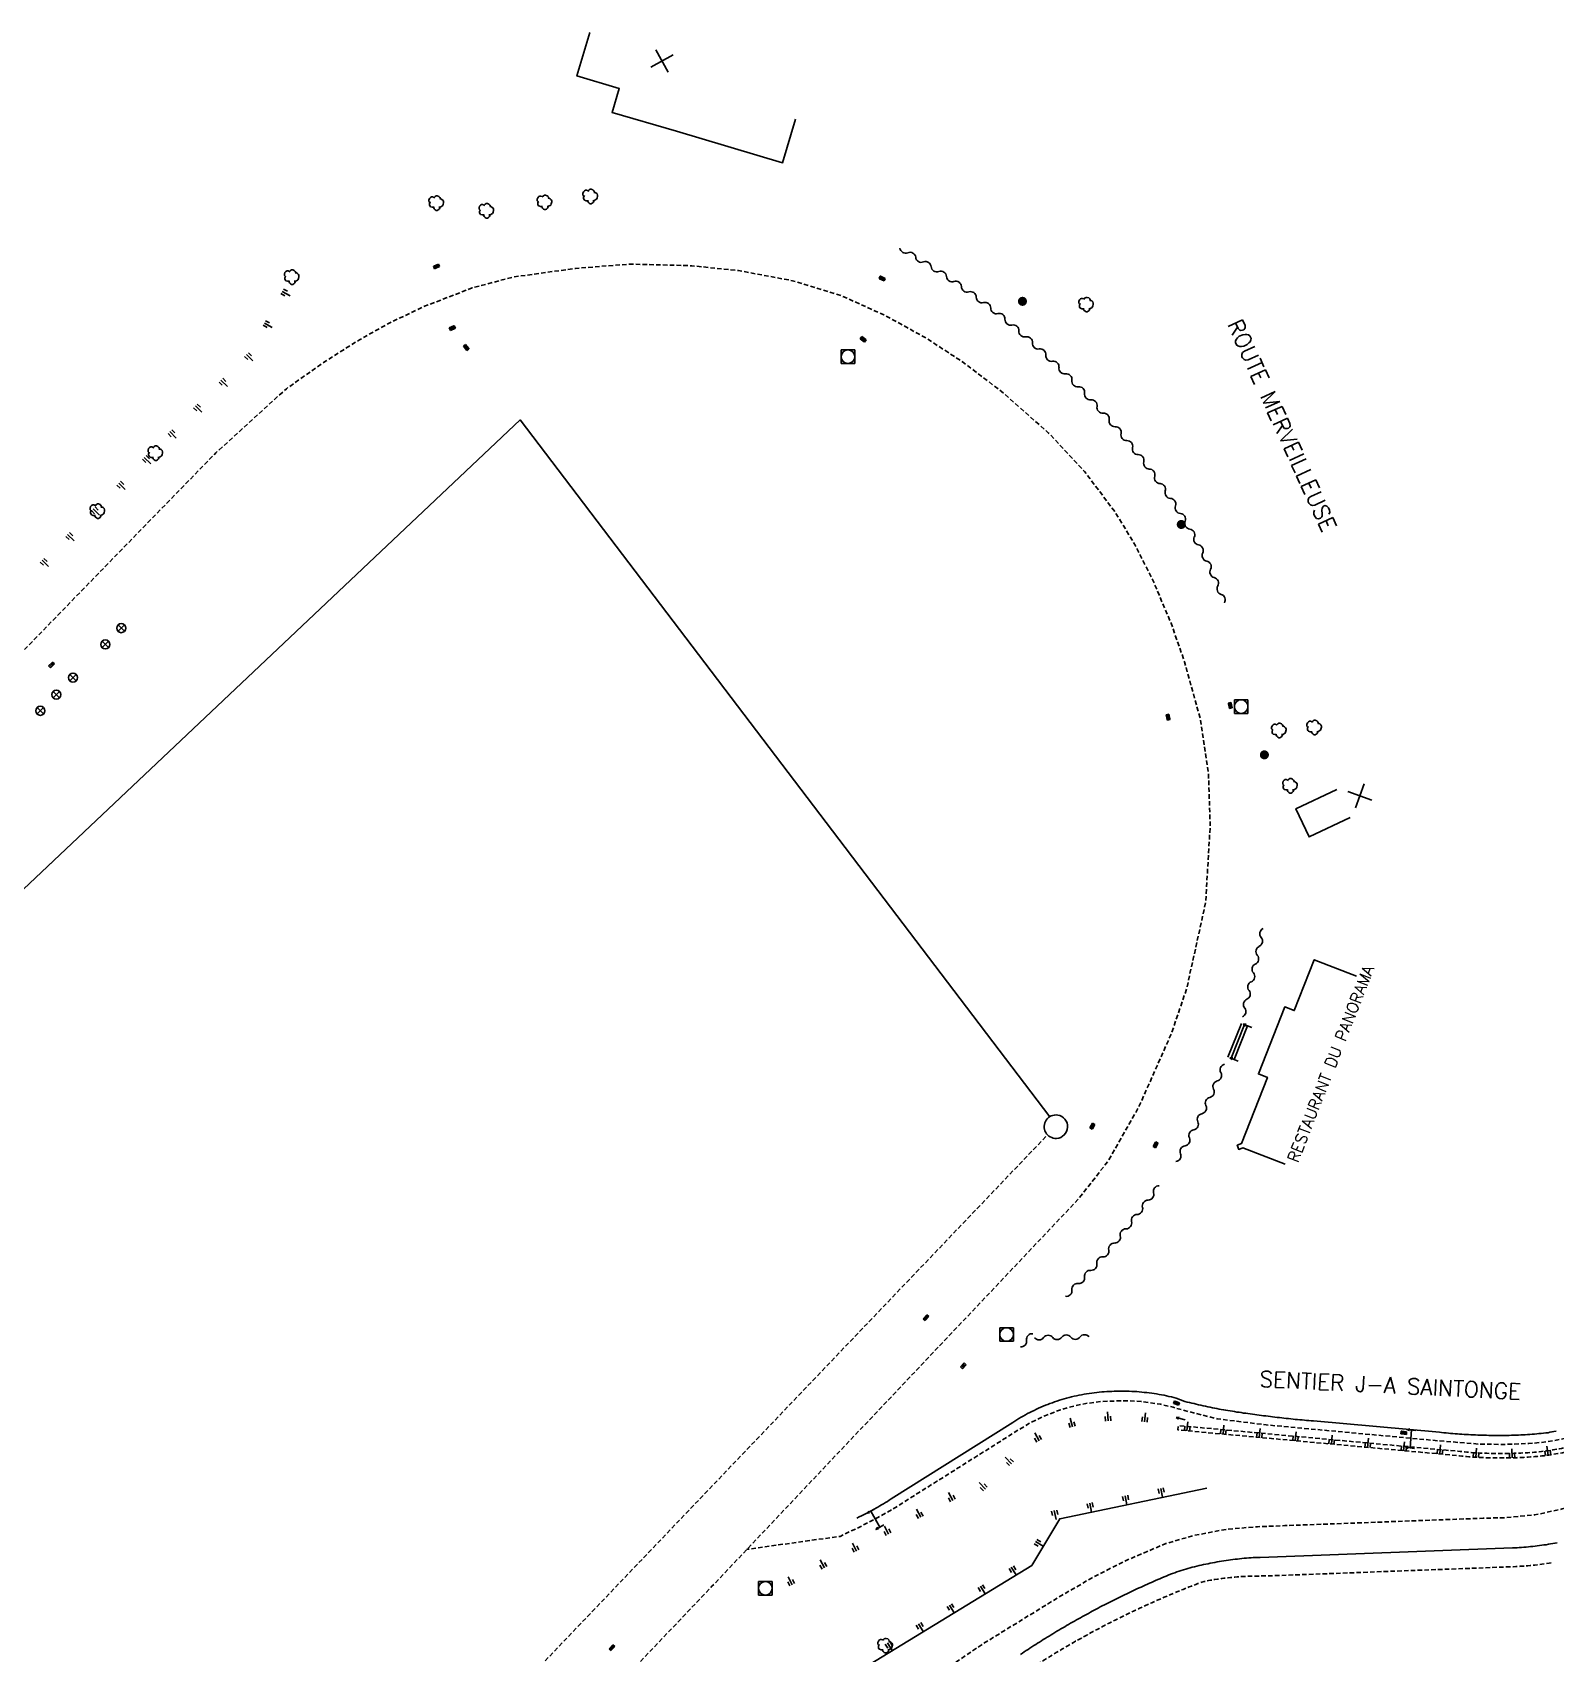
# Model space of a CAD drawing. Header units: millimetres. Extents: x 184000 to 185001, y 127000 to 128000.
# Drawn here: x 184705.5 to 184873.5, y 127419.3 to 127598.2 of the extents above; entities that cross this region are included whole.
import ezdxf
from ezdxf.enums import TextEntityAlignment as Align

# ---------------------------------------------------------------- set-up
doc = ezdxf.new("R2010")
doc.units = ezdxf.units.MM
doc.linetypes.add('DASHED', pattern=[0.75, 0.5, -0.25])
doc.layers.get('0').update_dxf_attribs({"linetype": 'CONTINUOUS'})
for name, color, linetype in [('W0001', 6, 'DASHED'), ('W0008', 7, 'CONTINUOUS'), ('W0017', 7, 'CONTINUOUS'), ('W0100', 7, 'CONTINUOUS'), ('W0105', 7, 'CONTINUOUS'), ('W0112', 1, 'DASHED'), ('W0211', 2, 'CONTINUOUS'), ('W0300', 7, 'CONTINUOUS'), ('W0310', 3, 'CONTINUOUS'), ('W0400', 7, 'CONTINUOUS'), ('W0420', 7, 'CONTINUOUS'), ('W0469', 7, 'CONTINUOUS'), ('W0984', 7, 'CONTINUOUS'), ('W0989', 7, 'CONTINUOUS'), ('W0991', 7, 'CONTINUOUS'), ('W1473', 7, 'CONTINUOUS')]:
    doc.layers.add(name, color=color, linetype=linetype)
doc.styles.get("Standard").update_dxf_attribs({"font": 'romans.shx', "width": 0.85})

# ---------------------------------------------------------------- blocks, each defined once
blk = doc.blocks.new('t991o')
at = {"color": 0, "linetype": 'Continuous'}
for p, q in [((-1, 1), (1, -1)), ((-1, -1), (1, 1))]:
    blk.add_line(p, q, dxfattribs=at)
blk = doc.blocks.new('t211o')
at = {"color": 0, "linetype": 'Continuous'}
for p, q in [((-0.29, 0.5), (-0.29, 0)), ((0, 1), (0, 0)), ((0.29, 0.5), (0.29, 0))]:
    blk.add_line(p, q, dxfattribs=at)
blk = doc.blocks.new('t105o')
for p, q in [((-0.5, 0), (0.5, 0)), ((0.5, 0), (0.2, 0.1)), ((0.5, 0), (0.2, -0.1))]:
    blk.add_line(p, q)
blk = doc.blocks.new('T400')
for p, q in [((-0.15, 0.3), (0.15, 0.3)), ((-0.15, -0.25), (-0.15, 0.3)), ((-0.15, 0.15), (0.15, 0.15)), ((-0.15, 0), (0.15, 0)), ((0.15, 0.3), (0.15, -0.25)), ((-0.15, -0.15), (0.15, -0.15)), ((-0.15, -0.25), (-0.15, -0.3)), ((-0.15, -0.3), (0.15, -0.3)), ((0.15, -0.3), (0.15, -0.25))]:
    blk.add_line(p, q)
blk = doc.blocks.new('T300')
for p, q in [((-0.8, 0.51), (-0.86, 0.34)), ((-0.86, 0.34), (-0.86, 0.17)), ((-0.86, 0.17), (-0.74, 0.06)), ((-0.69, 0.63), (-0.8, 0.51)), ((-0.8, -0.06), (-0.74, 0.06)), ((-0.74, 0.06), (-0.69, 0.11)), ((-0.57, 0.69), (-0.69, 0.63)), ((-0.46, 0.69), (-0.57, 0.69)), ((-0.29, 0.63), (-0.46, 0.69)), ((-0.29, 0.63), (-0.17, 0.74)), ((-0.23, 0.57), (-0.29, 0.63)), ((-0.17, 0.74), (-0.06, 0.8)), ((-0.06, 0.8), (0.06, 0.8)), ((0.06, 0.8), (0.23, 0.74)), ((0.23, 0.74), (0.34, 0.63)), ((0.34, 0.63), (0.4, 0.51)), ((0.46, 0.46), (0.34, 0.46)), ((0.4, 0.51), (0.4, 0.46)), ((0.57, 0.4), (0.46, 0.46)), ((0.57, 0.4), (0.69, 0.29)), ((0.69, 0.29), (0.74, 0.17)), ((0.74, 0.06), (0.69, -0.17)), ((0.74, 0.17), (0.74, 0.06)), ((-0.8, -0.17), (-0.8, -0.06)), ((-0.8, -0.23), (-0.8, -0.17)), ((-0.74, -0.34), (-0.8, -0.23)), ((-0.69, -0.4), (-0.74, -0.34)), ((-0.51, -0.46), (-0.69, -0.4)), ((-0.4, -0.46), (-0.51, -0.46)), ((-0.4, -0.46), (-0.34, -0.46)), ((-0.34, -0.46), (-0.34, -0.4)), ((-0.34, -0.51), (-0.34, -0.46)), ((-0.29, -0.63), (-0.34, -0.51)), ((-0.17, -0.74), (-0.29, -0.63)), ((-0.06, -0.8), (-0.17, -0.74)), ((0.06, -0.8), (-0.06, -0.8)), ((0.17, -0.74), (0.06, -0.8)), ((0.23, -0.69), (0.17, -0.74)), ((0.29, -0.46), (0.23, -0.46)), ((0.29, -0.63), (0.23, -0.69)), ((0.46, -0.4), (0.29, -0.46)), ((0.34, -0.51), (0.29, -0.63)), ((0.34, -0.51), (0.34, -0.46)), ((0.57, -0.34), (0.46, -0.4)), ((0.63, -0.29), (0.57, -0.34)), ((0.69, -0.17), (0.63, -0.29))]:
    blk.add_line(p, q)
blk = doc.blocks.new('T420')
for p, q in [((0.75, 0.75), (-0.75, 0.75)), ((-0.75, 0.75), (-0.75, -0.75)), ((0.75, 0.75), (0.75, -0.75)), ((0.75, -0.75), (-0.75, -0.75))]:
    blk.add_line(p, q)
blk.add_ellipse((0, 0), major_axis=(-0.53, 0.53), ratio=1, start_param=3.926991, end_param=10.210176)
blk = doc.blocks.new('T469')
at = {"color": 0, "linetype": 'Continuous', "flags": 128}
for points in [[(-0.35, 0.35), (0.35, -0.35)], [(-0.35, -0.35), (0.35, 0.35)]]:
    blk.add_lwpolyline(points, dxfattribs=at)
at = {"color": 0, "linetype": 'Continuous'}
blk.add_circle((0, 0), 0.5, dxfattribs=at)
blk = doc.blocks.new('t310o')
at = {"color": 0, "linetype": 'Continuous'}
for centre, start, end in [((-0.5, 0.38), 216.8699, 323.1304), ((0.5, -0.37), 36.8699, 143.1303)]:
    blk.add_arc(centre, 0.625, start, end, dxfattribs=at)
blk = doc.blocks.new('T1473')
at = {"color": 0, "linetype": 'Continuous', "const_width": 0.5, "flags": 128}
blk.add_lwpolyline([(-0.25, 0, 1), (0.25, 0, 1)], format="xyb", close=True, dxfattribs=at)

msp = doc.modelspace()

# ---------------------------------------------------------------- linework, layer by layer
at = {"layer": 'W0001', "flags": 128}
for points in [[(184891.47, 127446.89), (184890.51, 127445.46), (184889.1, 127443.81), (184887.94, 127442.6), (184884.93, 127440.05), (184882.23, 127438.39), (184879.83, 127437.23), (184877.07, 127436.12), (184874.21, 127435.26), (184871.18, 127434.6), (184867.88, 127434.3), (184865.5, 127434.24), (184862.56, 127434.13), (184843.61, 127433.42), (184840.6, 127433.3), (184837.18, 127433.02), (184833.53, 127432.32), (184830.49, 127431.44), (184825.93, 127429.5), (184822.28, 127427.62), (184818.64, 127425.5), (184810.33, 127420.38), (184806.9, 127418.06), (184804.17, 127416.02), (184801.89, 127413.96), (184798.9, 127410.8), (184796.37, 127407.87), (184772.54, 127378.86), (184769.59, 127375.29), (184766.91, 127372.06), (184764.35, 127368.98), (184762.15, 127366.44), (184758.3, 127362.02), (184752.39, 127356.44), (184712.57, 127320.61), (184710.5, 127318.8), (184708.16, 127317.44), (184705.85, 127316.61), (184702.94, 127316.23), (184699.54, 127316.73), (184696.77, 127317.83), (184694.38, 127319.8), (184692.66, 127322.14), (184691.68, 127324.48), (184691.19, 127327.52), (184691.36, 127329.79), (184692.27, 127332.86), (184693.96, 127335.52), (184695.78, 127337.66), (184702.1, 127344.36), (184780.43, 127426.73), (184820.8, 127469.4), (184824.12, 127473.63), (184827.51, 127479.6), (184831.13, 127487.76), (184832.8, 127492.69), (184834.89, 127502.18), (184835.39, 127510.6), (184835.2, 127516.51), (184834.3, 127522.44), (184832.56, 127528.73), (184831.08, 127532.99), (184829.07, 127537.74), (184827.1, 127541.62), (184824.95, 127545.19), (184821.54, 127549.73), (184817.56, 127553.98), (184812.38, 127558.56), (184808.05, 127561.85), (184803.96, 127564.52), (184799.4, 127567.01), (184794.88, 127569.06), (184789.32, 127570.79), (184783.36, 127571.9), (184778.2, 127572.44), (184771.36, 127572.62), (184765.39, 127572.15), (184758.5, 127571.19), (184753.97, 127569.99), (184748.72, 127567.96), (184744.81, 127566.1), (184741.53, 127564.26), (184737.78, 127561.9), (184733.48, 127558.87), (184725.7, 127551.79), (184717.28, 127543.15), (184660.3, 127484.49), (184652.75, 127476.71), (184639.48, 127462.74), (184627.77, 127450.69), (184622.35, 127445.07), (184615.48, 127439.4), (184599.98, 127429.25), (184592, 127426.18), (184582.46, 127423.46), (184570.9, 127422.81), (184561.12, 127423.12), (184552.09, 127424.26), (184539.79, 127427.89), (184529.96, 127431.95), (184520.69, 127435.79), (184509.85, 127440.28), (184430.43, 127473.24)], [(184888.67, 127453.71), (184887.01, 127451.51), (184885.59, 127449.91), (184884.19, 127448.53), (184882.76, 127447.3), (184881.32, 127446.2), (184879.39, 127444.92), (184878.23, 127444.25), (184876.17, 127443.45), (184874.31, 127442.99), (184872.56, 127442.67), (184870.56, 127442.48), (184867.71, 127442.38), (184865.05, 127442.42), (184860.49, 127442.79), (184841.55, 127444.54), (184836.16, 127445.21), (184832.44, 127446.15), (184831.31, 127446.49), (184829.9, 127446.81), (184827.78, 127447.12), (184825.9, 127447.21), (184823.39, 127447.12), (184821.68, 127446.9), (184820.39, 127446.63), (184818.76, 127446.16), (184817.14, 127445.53), (184815.48, 127444.72), (184813.64, 127443.61), (184811.52, 127442.27), (184800.43, 127435.28), (184798.34, 127434.1), (184796.54, 127433.19), (184794.57, 127432.24), (184784.29, 127430.81)]]:
    msp.add_lwpolyline(points, dxfattribs=at)
at = {"layer": 'W0008', "flags": 128}
for points in [[(184796.42, 127434.26), (184796.67, 127434.38), (184796.91, 127434.49), (184797.14, 127434.61), (184797.38, 127434.73), (184797.62, 127434.85), (184797.85, 127434.98), (184798.07, 127435.1), (184798.29, 127435.22), (184798.5, 127435.34), (184798.72, 127435.47), (184798.93, 127435.59), (184799.14, 127435.72), (184799.36, 127435.84), (184799.57, 127435.97), (184799.78, 127436.1), (184799.99, 127436.23), (184800.2, 127436.37), (184813.61, 127444.82), (184813.83, 127444.95), (184814.06, 127445.1), (184814.29, 127445.24), (184814.53, 127445.38), (184814.76, 127445.51), (184815, 127445.65), (184815.24, 127445.78), (184815.48, 127445.9), (184815.73, 127446.02), (184815.97, 127446.14), (184816.22, 127446.26), (184816.46, 127446.37), (184816.71, 127446.48), (184816.96, 127446.59), (184817.21, 127446.7), (184817.47, 127446.8), (184817.72, 127446.89), (184817.98, 127446.99), (184818.23, 127447.08), (184818.49, 127447.17), (184818.75, 127447.25), (184819.01, 127447.33), (184819.28, 127447.41), (184819.54, 127447.49), (184819.82, 127447.56), (184820.09, 127447.63), (184820.37, 127447.7), (184820.65, 127447.76), (184820.93, 127447.82), (184821.21, 127447.87), (184821.48, 127447.92), (184821.76, 127447.97), (184822.04, 127448.01), (184822.32, 127448.05), (184822.59, 127448.08), (184822.87, 127448.12), (184823.15, 127448.14), (184823.43, 127448.17), (184823.7, 127448.19), (184823.98, 127448.21), (184824.25, 127448.22), (184824.53, 127448.24), (184824.81, 127448.25), (184825.08, 127448.25), (184825.36, 127448.26), (184825.63, 127448.26), (184825.91, 127448.26), (184826.18, 127448.25), (184826.46, 127448.25), (184826.74, 127448.24), (184827.01, 127448.22), (184827.29, 127448.21), (184827.56, 127448.19), (184827.84, 127448.16), (184828.12, 127448.13), (184828.39, 127448.1), (184828.66, 127448.07), (184828.94, 127448.03), (184829.21, 127447.99), (184829.48, 127447.95), (184829.76, 127447.9), (184830.03, 127447.85), (184830.3, 127447.8), (184830.57, 127447.74), (184830.84, 127447.68), (184831.11, 127447.62), (184831.38, 127447.55), (184831.62, 127447.48), (184832.6, 127447.13), (184832.85, 127447.06), (184833.1, 127447), (184833.36, 127446.94), (184833.61, 127446.88), (184833.86, 127446.82), (184834.11, 127446.76), (184834.37, 127446.7), (184834.62, 127446.64), (184834.87, 127446.59), (184835.13, 127446.54), (184835.38, 127446.48), (184835.63, 127446.43), (184835.89, 127446.38), (184836.13, 127446.34), (184836.38, 127446.29), (184836.62, 127446.25), (184836.87, 127446.21), (184837.11, 127446.16), (184837.35, 127446.12), (184837.6, 127446.08), (184837.84, 127446.04), (184838.09, 127446), (184838.33, 127445.96), (184838.58, 127445.93), (184838.82, 127445.89), (184839.07, 127445.85), (184839.32, 127445.82), (184839.56, 127445.78), (184839.81, 127445.75), (184840.05, 127445.71), (184840.3, 127445.68), (184840.54, 127445.65), (184840.79, 127445.61), (184841.04, 127445.58), (184841.28, 127445.55), (184841.53, 127445.52), (184841.78, 127445.49), (184842.03, 127445.45), (184842.28, 127445.42), (184842.53, 127445.39), (184842.78, 127445.37), (184843.03, 127445.34), (184843.28, 127445.31), (184843.53, 127445.28), (184843.77, 127445.25), (184844.02, 127445.23), (184844.27, 127445.2), (184844.53, 127445.18), (184844.78, 127445.15), (184845.03, 127445.13), (184845.28, 127445.11), (184845.53, 127445.08), (184845.78, 127445.06), (184846.03, 127445.04), (184846.28, 127445.02), (184846.53, 127445), (184846.78, 127444.98), (184860.67, 127443.72), (184860.92, 127443.7), (184861.17, 127443.67), (184861.42, 127443.65), (184861.67, 127443.62), (184861.91, 127443.6), (184862.16, 127443.58), (184862.41, 127443.56), (184862.66, 127443.54), (184862.91, 127443.52), (184863.16, 127443.51), (184863.4, 127443.49), (184863.65, 127443.48), (184863.9, 127443.46), (184864.15, 127443.45), (184864.4, 127443.44), (184864.65, 127443.43), (184864.9, 127443.42), (184865.14, 127443.41), (184865.39, 127443.4), (184865.64, 127443.39), (184865.89, 127443.39), (184866.14, 127443.38), (184866.39, 127443.38), (184866.64, 127443.37), (184866.89, 127443.37), (184867.14, 127443.37), (184867.39, 127443.37), (184867.63, 127443.37), (184867.89, 127443.37), (184868.14, 127443.38), (184868.39, 127443.38), (184868.64, 127443.39), (184868.89, 127443.4), (184869.15, 127443.4), (184869.4, 127443.41), (184869.65, 127443.43), (184869.9, 127443.44), (184870.15, 127443.45), (184870.4, 127443.47), (184870.65, 127443.49), (184870.9, 127443.51), (184871.16, 127443.53), (184871.41, 127443.55), (184871.66, 127443.57), (184871.91, 127443.6), (184872.16, 127443.62), (184872.41, 127443.65), (184872.66, 127443.68), (184872.86, 127443.72), (184873.09, 127443.76), (184873.31, 127443.8), (184873.54, 127443.84)], [(184814.46, 127419.21), (184814.67, 127419.35), (184814.88, 127419.49), (184815.09, 127419.63), (184815.3, 127419.77), (184815.51, 127419.91), (184815.72, 127420.04), (184815.93, 127420.18), (184816.14, 127420.31), (184816.35, 127420.45), (184816.56, 127420.58), (184816.77, 127420.71), (184816.98, 127420.85), (184817.2, 127420.98), (184817.41, 127421.11), (184817.62, 127421.24), (184817.84, 127421.37), (184818.05, 127421.5), (184818.26, 127421.63), (184818.48, 127421.76), (184818.69, 127421.89), (184818.91, 127422.02), (184819.12, 127422.14), (184819.34, 127422.27), (184819.55, 127422.4), (184819.77, 127422.52), (184819.98, 127422.65), (184820.2, 127422.77), (184820.42, 127422.89), (184820.64, 127423.02), (184820.85, 127423.14), (184821.07, 127423.26), (184821.29, 127423.38), (184821.51, 127423.5), (184821.73, 127423.62), (184821.95, 127423.74), (184822.17, 127423.86), (184822.39, 127423.98), (184822.61, 127424.1), (184822.83, 127424.22), (184823.05, 127424.33), (184823.27, 127424.45), (184823.49, 127424.56), (184823.72, 127424.68), (184823.94, 127424.79), (184824.16, 127424.91), (184824.38, 127425.02), (184824.61, 127425.13), (184824.83, 127425.25), (184825.05, 127425.36), (184825.28, 127425.47), (184825.5, 127425.58), (184825.73, 127425.69), (184825.95, 127425.8), (184826.18, 127425.91), (184826.41, 127426.01), (184826.63, 127426.12), (184826.86, 127426.23), (184827.09, 127426.33), (184827.31, 127426.44), (184827.54, 127426.55), (184827.77, 127426.65), (184828, 127426.75), (184828.23, 127426.86), (184828.46, 127426.96), (184828.68, 127427.06), (184828.91, 127427.16), (184829.14, 127427.26), (184829.37, 127427.37), (184829.61, 127427.47), (184829.84, 127427.56), (184830.07, 127427.66), (184830.3, 127427.76), (184830.53, 127427.86), (184830.76, 127427.96), (184831, 127428.05), (184831.24, 127428.15), (184831.48, 127428.23), (184831.72, 127428.32), (184831.96, 127428.4), (184832.2, 127428.48), (184832.44, 127428.56), (184832.69, 127428.63), (184832.93, 127428.7), (184833.18, 127428.76), (184833.42, 127428.83), (184833.67, 127428.89), (184833.91, 127428.95), (184834.16, 127429.01), (184834.41, 127429.07), (184834.66, 127429.12), (184834.91, 127429.17), (184835.16, 127429.22), (184835.4, 127429.27), (184835.65, 127429.32), (184835.9, 127429.37), (184836.15, 127429.42), (184836.4, 127429.46), (184836.65, 127429.51), (184836.9, 127429.55), (184837.15, 127429.58), (184837.4, 127429.62), (184837.64, 127429.65), (184837.89, 127429.69), (184838.14, 127429.72), (184838.39, 127429.74), (184838.64, 127429.77), (184838.89, 127429.8), (184839.14, 127429.82), (184839.39, 127429.84), (184839.65, 127429.86), (184839.9, 127429.87), (184840.15, 127429.89), (184840.4, 127429.9), (184840.65, 127429.91), (184840.9, 127429.92), (184868.74, 127430.96), (184868.99, 127430.98), (184869.24, 127430.99), (184869.49, 127431), (184869.74, 127431.02), (184869.99, 127431.04), (184870.24, 127431.06), (184870.49, 127431.08), (184870.73, 127431.11), (184870.98, 127431.13), (184871.23, 127431.16), (184871.47, 127431.19), (184871.72, 127431.22), (184871.97, 127431.25), (184872.21, 127431.29), (184872.46, 127431.32), (184872.7, 127431.36), (184872.95, 127431.4), (184873.19, 127431.44), (184873.44, 127431.49), (184873.68, 127431.53)]]:
    msp.add_lwpolyline(points, dxfattribs=at)
at = {"layer": 'W0017', "flags": 128}
msp.add_lwpolyline([(184817.69, 127478.54), (184759.27, 127555.42), (184655.64, 127457.51)], dxfattribs=at)
at = {"layer": 'W0100', "flags": 128}
for points in [[(184789.64, 127588.6), (184788.22, 127583.81), (184776.5, 127587.28), (184769.41, 127589.35), (184770.2, 127592.01), (184765.54, 127593.39), (184766.95, 127598.18)], [(184849.36, 127514.65), (184844.84, 127512.52), (184846.3, 127509.42), (184850.82, 127511.55)], [(184843.66, 127473.29), (184839.01, 127475.11), (184838.55, 127474.94), (184838.37, 127475.39), (184838.83, 127475.57), (184841.7, 127482.88), (184840.72, 127483.26), (184843.62, 127490.66), (184844.66, 127490.25), (184846.87, 127495.87), (184851.53, 127494.05)], [(184837.35, 127485.13), (184838.83, 127488.84)], [(184837.69, 127484.99), (184839.17, 127488.7)], [(184838.03, 127484.86), (184839.51, 127488.57)], [(184857.59, 127443.99), (184857.45, 127442.01)], [(184798.94, 127433.26), (184797.94, 127435.03)]]:
    msp.add_lwpolyline(points, dxfattribs=at)
msp.add_lwpolyline([(184818.45, 127476.15, 0.898532), (184818.57, 127478.72, 1.112927)], format="xyb", close=True, dxfattribs=at)
at = {"layer": 'W0112', "flags": 128}
for points in [[(184727.31, 127382.15), (184817.49, 127476.59)], [(184872.99, 127429.31), (184872.77, 127429.27), (184872.51, 127429.24), (184872.25, 127429.2), (184871.99, 127429.16), (184871.73, 127429.13), (184871.46, 127429.1), (184871.2, 127429.07), (184870.94, 127429.04), (184870.68, 127429.02), (184870.42, 127429), (184870.15, 127428.97), (184869.89, 127428.95), (184869.63, 127428.94), (184869.36, 127428.92), (184869.1, 127428.9), (184868.83, 127428.89), (184841.9, 127427.88), (184840.52, 127427.86), (184840.28, 127427.86), (184840.03, 127427.85), (184839.79, 127427.85), (184839.55, 127427.84), (184839.31, 127427.83), (184839.07, 127427.81), (184838.83, 127427.8), (184838.59, 127427.78), (184838.35, 127427.76), (184838.11, 127427.74), (184837.87, 127427.72), (184837.63, 127427.7), (184837.39, 127427.67), (184837.15, 127427.64), (184836.91, 127427.61), (184836.67, 127427.58), (184836.43, 127427.55), (184836.18, 127427.51), (184835.92, 127427.48), (184835.68, 127427.44), (184835.43, 127427.4), (184835.19, 127427.35), (184834.95, 127427.3), (184834.71, 127427.24), (184834.48, 127427.18), (184834.25, 127427.1), (184834.02, 127427.02), (184833.79, 127426.93), (184833.56, 127426.84), (184833.33, 127426.75), (184833.09, 127426.66), (184832.86, 127426.57), (184832.63, 127426.48), (184832.4, 127426.38), (184832.16, 127426.29), (184831.93, 127426.19), (184831.7, 127426.1), (184831.47, 127426), (184831.24, 127425.91), (184831.01, 127425.81), (184830.78, 127425.71), (184830.55, 127425.62), (184830.32, 127425.52), (184830.09, 127425.42), (184829.86, 127425.32), (184829.64, 127425.22), (184829.41, 127425.12), (184829.18, 127425.02), (184828.95, 127424.92), (184828.72, 127424.82), (184828.5, 127424.71), (184828.27, 127424.61), (184828.05, 127424.51), (184827.82, 127424.4), (184827.59, 127424.3), (184827.37, 127424.19), (184827.14, 127424.09), (184826.92, 127423.98), (184826.69, 127423.87), (184826.47, 127423.77), (184826.25, 127423.66), (184826.02, 127423.55), (184825.8, 127423.44), (184825.58, 127423.33), (184825.36, 127423.22), (184825.13, 127423.11), (184824.91, 127423), (184824.69, 127422.89), (184824.47, 127422.77), (184824.25, 127422.66), (184824.03, 127422.55), (184823.81, 127422.43), (184823.59, 127422.32), (184823.37, 127422.2), (184823.15, 127422.09), (184822.93, 127421.97), (184822.71, 127421.86), (184822.49, 127421.74), (184822.27, 127421.62), (184822.06, 127421.5), (184821.84, 127421.38), (184821.62, 127421.26), (184821.4, 127421.14), (184821.19, 127421.02), (184820.97, 127420.9), (184820.76, 127420.78), (184820.54, 127420.66), (184820.32, 127420.54), (184820.11, 127420.41), (184819.89, 127420.29), (184819.68, 127420.16), (184819.47, 127420.04), (184819.25, 127419.91), (184819.04, 127419.79), (184818.83, 127419.66), (184818.61, 127419.53), (184818.4, 127419.41), (184818.19, 127419.28), (184817.98, 127419.15), (184817.76, 127419.02), (184817.55, 127418.89), (184817.34, 127418.76), (184817.13, 127418.63), (184816.92, 127418.5), (184816.71, 127418.36), (184816.5, 127418.23), (184816.29, 127418.1), (184816.08, 127417.97), (184815.87, 127417.83), (184815.67, 127417.7), (184815.46, 127417.56), (184815.25, 127417.42), (184815.04, 127417.29), (184814.83, 127417.15), (184814.63, 127417.01), (184814.42, 127416.88), (184814.21, 127416.74), (184814.01, 127416.6), (184813.8, 127416.46), (184813.6, 127416.32), (184813.39, 127416.18), (184813.19, 127416.04), (184812.98, 127415.89), (184812.78, 127415.75), (184812.57, 127415.61), (184812.37, 127415.46), (184812.17, 127415.32), (184811.96, 127415.18), (184811.76, 127415.03), (184811.56, 127414.88), (184811.36, 127414.74), (184811.16, 127414.59), (184810.95, 127414.44), (184810.75, 127414.3), (184810.55, 127414.15), (184810.35, 127414), (184810.15, 127413.85), (184809.95, 127413.7), (184809.75, 127413.55), (184809.55, 127413.4), (184809.35, 127413.24), (184809.16, 127413.09), (184808.96, 127412.94), (184808.76, 127412.79), (184808.54, 127412.61), (184808.3, 127412.47), (184808.1, 127412.35), (184807.9, 127412.22), (184807.71, 127412.09), (184807.52, 127411.95), (184807.33, 127411.81), (184807.14, 127411.67), (184806.95, 127411.52), (184806.77, 127411.37), (184806.59, 127411.21), (184806.41, 127411.05), (184806.23, 127410.88), (184806.05, 127410.71), (184805.88, 127410.54), (184805.71, 127410.37), (184805.55, 127410.19), (184805.38, 127410.01), (184805.22, 127409.83), (184805.07, 127409.65), (184803.63, 127407.8), (184761.11, 127357.24), (184757.53, 127353.85), (184736.41, 127334.74), (184716.25, 127316.71), (184716.1, 127316.54), (184715.93, 127316.34), (184715.75, 127316.15), (184715.58, 127315.95), (184715.39, 127315.76), (184715.21, 127315.58), (184715.02, 127315.39), (184714.84, 127315.21), (184714.65, 127315.04), (184714.45, 127314.86), (184714.26, 127314.69), (184714.06, 127314.53), (184713.86, 127314.36), (184713.65, 127314.2), (184713.45, 127314.04), (184713.24, 127313.88), (184713.03, 127313.73), (184712.82, 127313.58), (184712.6, 127313.44), (184712.38, 127313.29), (184712.16, 127313.15), (184711.94, 127313.02), (184711.71, 127312.88), (184711.49, 127312.75), (184711.26, 127312.63), (184711.02, 127312.5), (184710.79, 127312.38), (184710.55, 127312.26), (184710.31, 127312.15), (184710.08, 127312.04), (184709.84, 127311.94), (184709.59, 127311.84), (184709.35, 127311.75), (184709.11, 127311.66), (184708.87, 127311.57), (184708.62, 127311.49), (184708.38, 127311.41), (184708.13, 127311.34), (184707.88, 127311.27), (184707.63, 127311.2), (184707.39, 127311.14), (184707.14, 127311.08), (184706.89, 127311.02), (184706.64, 127310.97), (184706.39, 127310.92), (184706.14, 127310.87), (184705.88, 127310.82), (184705.63, 127310.78), (184705.38, 127310.74), (184705.13, 127310.7), (184704.88, 127310.66), (184704.62, 127310.62), (184704.37, 127310.59), (184704.11, 127310.56), (184703.84, 127310.53), (184703.56, 127310.52), (184703.29, 127310.51), (184703.02, 127310.52), (184702.75, 127310.53), (184702.49, 127310.55), (184702.23, 127310.56), (184701.97, 127310.58), (184701.72, 127310.6), (184701.47, 127310.61), (184701.22, 127310.63), (184700.95, 127310.64), (184700.67, 127310.65), (184700.4, 127310.66), (184700.12, 127310.67)]]:
    msp.add_lwpolyline(points, dxfattribs=at)
msp.add_lwpolyline([(184889.18, 127452.74, -0.120946), (184877.97, 127442.99), (184877.74, 127442.91), (184877.5, 127442.83), (184877.27, 127442.75), (184877.03, 127442.68), (184876.79, 127442.61), (184876.56, 127442.54), (184876.32, 127442.47), (184876.08, 127442.4), (184875.84, 127442.34), (184875.6, 127442.28), (184875.36, 127442.22), (184875.12, 127442.16), (184874.88, 127442.1), (184874.64, 127442.05), (184874.4, 127442), (184874.15, 127441.95), (184873.91, 127441.9), (184873.67, 127441.86), (184873.42, 127441.81), (184873.18, 127441.77), (184872.93, 127441.73), (184872.68, 127441.69), (184872.43, 127441.66), (184872.18, 127441.63), (184871.93, 127441.6), (184871.68, 127441.57), (184871.43, 127441.54), (184871.18, 127441.52), (184870.93, 127441.5), (184870.68, 127441.48), (184870.43, 127441.47), (184870.18, 127441.45), (184869.93, 127441.44), (184869.67, 127441.43), (184869.42, 127441.42), (184869.17, 127441.41), (184868.92, 127441.4), (184868.67, 127441.39), (184868.42, 127441.39), (184868.16, 127441.38), (184867.91, 127441.38), (184867.66, 127441.38), (184867.41, 127441.38), (184867.16, 127441.38), (184866.91, 127441.38), (184866.67, 127441.38), (184866.42, 127441.38), (184866.17, 127441.39), (184865.92, 127441.4), (184865.68, 127441.41), (184865.43, 127441.42), (184865.18, 127441.43), (184864.94, 127441.44), (184864.69, 127441.46), (184864.44, 127441.47), (184864.19, 127441.49), (184863.95, 127441.51), (184863.7, 127441.53), (184863.45, 127441.55), (184863.21, 127441.58), (184862.96, 127441.6), (184862.72, 127441.63), (184831.88, 127444.46), (184831.84, 127443.98), (184862.67, 127441.15), (184862.91, 127441.12), (184863.16, 127441.09), (184863.41, 127441.07), (184863.66, 127441.05), (184863.91, 127441.03), (184864.16, 127441.01), (184864.41, 127440.99), (184864.66, 127440.97), (184864.91, 127440.96), (184865.16, 127440.94), (184865.41, 127440.93), (184865.66, 127440.92), (184865.91, 127440.91), (184866.16, 127440.9), (184866.41, 127440.9), (184866.66, 127440.89), (184866.91, 127440.89), (184867.16, 127440.89), (184867.41, 127440.89), (184867.66, 127440.89), (184867.92, 127440.89), (184868.17, 127440.9), (184868.43, 127440.9), (184868.68, 127440.91), (184868.93, 127440.91), (184869.19, 127440.92), (184869.44, 127440.93), (184869.7, 127440.94), (184869.95, 127440.95), (184870.2, 127440.97), (184870.46, 127440.98), (184870.71, 127441), (184870.97, 127441.02), (184871.22, 127441.04), (184871.48, 127441.06), (184871.73, 127441.09), (184871.99, 127441.11), (184872.24, 127441.14), (184872.5, 127441.18), (184872.75, 127441.21), (184873.01, 127441.25), (184873.26, 127441.29), (184873.51, 127441.33), (184873.75, 127441.38), (184874, 127441.42), (184874.25, 127441.47), (184874.5, 127441.52), (184874.74, 127441.57), (184874.99, 127441.63), (184875.23, 127441.69), (184875.48, 127441.74), (184875.72, 127441.81), (184875.96, 127441.87), (184876.21, 127441.93), (184876.45, 127442), (184876.69, 127442.07), (184876.93, 127442.14), (184877.17, 127442.21), (184877.42, 127442.29), (184877.66, 127442.37), (184877.89, 127442.45), (184878.16, 127442.54, 0.121229), (184889.58, 127452.46)], format="xyb", dxfattribs=at)
at = {"layer": 'W0211', "flags": 128}
msp.add_lwpolyline([(184835.03, 127437.57), (184818.8, 127434.19), (184815.71, 127429.04), (184796.36, 127417.23), (184786.14, 127413.91), (184743.18, 127366.03), (184734.1, 127357.91), (184728.21, 127354.77), (184729.57, 127349.18)], dxfattribs=at)

# ---------------------------------------------------------------- block references
at = {"layer": 'W0105'}
for p, rotation in [((184839.51, 127488.57), 158.532655118022), ((184838.03, 127484.86), 156.9514481481007), ((184832.13, 127445.23), 165.9179768981434), ((184857.59, 127443.99), 173.8821692176528), ((184857.45, 127442.01), 172.4106000610451), ((184797.94, 127435.03), 208.3749006332917), ((184798.94, 127433.26), 210.3618936901723)]:
    msp.add_blockref('t105o', p, dxfattribs=dict(at, rotation=rotation))
at = {"layer": 'W0211'}
for p, rotation in [((184733.01, 127569.61), 240.662533366927), ((184731.05, 127566.12), 240.662533366927), ((184729.08, 127562.64), 225.1967812392348), ((184726.26, 127559.81), 225.1967812392348), ((184723.44, 127556.97), 225.1967812392348), ((184720.63, 127554.13), 225.1967812392348), ((184717.81, 127551.29), 225.1967812392348), ((184714.99, 127548.45), 225.1967812392348), ((184712.17, 127545.62), 225.1967812392348), ((184709.35, 127542.78), 225.1967812392348), ((184706.53, 127539.94), 225.1967812392348), ((184820.21, 127444.32), 15.92033618817774), ((184824.14, 127444.98), 3.815169850597768), ((184828.14, 127444.88), 352.9582442161426), ((184832.83, 127443.89), 354.7552556882213), ((184816.52, 127442.79), 29.02627326797574), ((184836.81, 127443.52), 354.7552556882213), ((184840.8, 127443.15), 354.7552556882213), ((184844.78, 127442.79), 354.7552556882213), ((184848.76, 127442.42), 354.7552556882213), ((184852.75, 127442.06), 354.7552556882213), ((184813.47, 127440.25), 44.55332012728077), ((184856.73, 127441.69), 354.7552556882213), ((184860.71, 127441.33), 354.7552556882213), ((184864.7, 127440.97), 356.5468475841125), ((184868.7, 127440.91), 1.423921091494124), ((184872.68, 127441.2), 7.924467077432746), ((184810.59, 127437.46), 43.99002575716344), ((184829.93, 127437.53), 191.7703673761092), ((184807, 127436.19), 27.68107808229616), ((184822.1, 127435.9), 191.7703673761092), ((184826.01, 127436.71), 191.7703673761092), ((184803.46, 127434.34), 27.68107808229616), ((184818.18, 127435.08), 191.7703673761092), ((184799.92, 127432.48), 27.68107808229616), ((184796.38, 127430.62), 27.68107808229616), ((184816.12, 127431.66), 239.0426098046831), ((184792.83, 127428.76), 27.68107808229616), ((184813.45, 127428.83), 211.3927414510616), ((184789.29, 127426.9), 27.68107808229616), ((184810.04, 127426.75), 211.3927414510616), ((184806.62, 127424.66), 211.3927414510616), ((184803.21, 127422.58), 211.3927414510616), ((184799.8, 127420.49), 211.3927414510616)]:
    msp.add_blockref('t211o', p, dxfattribs=dict(at, rotation=rotation))
at = {"layer": 'W0300'}
for p in [(184767.06, 127580.07), (184750.07, 127579.35), (184755.59, 127578.5), (184762.01, 127579.43), (184734.12, 127571.18), (184821.76, 127568.15), (184719.08, 127551.75), (184712.69, 127545.35), (184843.02, 127521.16), (184846.92, 127521.48), (184844.25, 127515.06), (184799.59, 127420.18)]:
    msp.add_blockref('T300', p, dxfattribs=at)
at = {"layer": 'W0310'}
for p, rotation in [((184802.04, 127573.88), 150.0312714503669), ((184803.76, 127572.86), 148.63618538128), ((184805.46, 127571.8), 147.2356572383226), ((184807.13, 127570.7), 145.8313365784979), ((184808.77, 127569.56), 144.4249000764943), ((184810.38, 127568.38), 143.0180396475654), ((184811.97, 127567.16), 141.6124502468834), ((184813.52, 127565.9), 140.2098176834731), ((184815.04, 127564.6), 138.8118065322199), ((184816.53, 127563.26), 137.4916646462847), ((184817.99, 127561.9), 136.4630375970281), ((184819.43, 127560.51), 135.3978060551138), ((184820.84, 127559.09), 134.2963922679497), ((184822.23, 127557.65), 133.1593630517155), ((184823.58, 127556.18), 131.9874408113356), ((184824.91, 127554.68), 130.7815134837456), ((184826.2, 127553.15), 129.5426430126718), ((184827.45, 127551.6), 128.2720720464059), ((184828.68, 127550.01), 126.971228448037), ((184829.86, 127548.4), 125.6417271420265), ((184831.01, 127546.77), 124.4563166272108), ((184832.11, 127545.1), 122.4050280562051), ((184833.15, 127543.38), 120.1821039862157), ((184834.11, 127541.63), 117.949894030642), ((184835.01, 127539.85), 115.4359528832112), ((184835.84, 127538.03), 113.206441684028), ((184836.6, 127536.18), 110.9887070826999), ((184841.02, 127498.32), 77.52670179743522), ((184840.59, 127496.36), 77.52670179743522), ((184840.16, 127494.41), 77.52670179743522), ((184839.68, 127492.47), 76.09304629192826), ((184839.2, 127490.53), 76.09304629192826), ((184836.57, 127483.41), 66.95722442335526), ((184835.77, 127481.58), 65.60873862107739), ((184834.92, 127479.77), 64.26025282628189), ((184834.03, 127477.98), 62.8615376984076), ((184833.1, 127476.21), 61.39584137237257), ((184832.12, 127474.46), 59.93014504629686), ((184829.15, 127470.13), 52.53333260329502), ((184827.93, 127468.54), 52.37152300565948), ((184825.48, 127465.38), 51.54883295121812), ((184826.72, 127466.96), 52.44808988190539), ((184824.21, 127463.83), 49.67446221759554), ((184822.89, 127462.33), 48.030847862013), ((184821.54, 127460.86), 46.57135147388946), ((184820.14, 127459.43), 45.11209179275473), ((184815.14, 127453.87), 46.79729765519902), ((184817.02, 127454.17), 0.8684176197503729), ((184819.02, 127454.2), 0.8684176197503729), ((184821.02, 127454.23), 0.8684176197503729)]:
    msp.add_blockref('t310o', p, dxfattribs=dict(at, rotation=rotation))
at = {"layer": 'W0400'}
for p, rotation in [((184750.05, 127572.36), 292.5396649261034), ((184799.2, 127571.03), 244.9860957750265), ((184751.79, 127565.56), 113.0986980571609), ((184797.1, 127564.32), 53.35656005312428), ((184753.32, 127563.41), 37.76934164722805), ((184707.57, 127528.39), 135.7083068574721), ((184837.61, 127523.91), 194.2473176253978), ((184830.74, 127522.64), 14.1410768061703), ((184822.4, 127477.51), 329.4012036153975), ((184829.38, 127475.44), 150.9523131392554), ((184804.05, 127456.37), 316.4296918659821), ((184808.16, 127451.05), 136.456337630069), ((184831.68, 127446.94), 250.1218520652457), ((184856.75, 127443.66), 264.8224344024779), ((184769.39, 127419.96), 316.4296918686109)]:
    msp.add_blockref('T400', p, dxfattribs=dict(at, rotation=rotation))
at = {"layer": 'W0420'}
for p in [(184795.43, 127562.4), (184838.81, 127523.8), (184812.93, 127454.51), (184786.32, 127426.51)]:
    msp.add_blockref('T420', p, dxfattribs=at)
at = {"layer": 'W0469'}
for p in [(184715.26, 127532.45), (184713.5, 127530.65), (184709.94, 127526.99), (184708.11, 127525.12), (184706.34, 127523.33)]:
    msp.add_blockref('T469', p, dxfattribs=at)
at = {"layer": 'W0991'}
for p, rotation in [((184774.92, 127595.03), 343.6940639342091), ((184851.9, 127513.95), 295.21672333826)]:
    msp.add_blockref('t991o', p, dxfattribs=dict(at, rotation=rotation))
at = {"layer": 'W1473'}
for p in [(184814.68, 127568.51), (184832.2, 127543.89), (184841.37, 127518.47)]:
    msp.add_blockref('T1473', p, dxfattribs=at)

# ---------------------------------------------------------------- texts
at = {"layer": 'W0984'}
msp.add_text('RESTAURANT DU PANORAMA', height=1.25, rotation=68.5716, dxfattribs=at).set_placement((184848.69, 127484.4), align=Align.MIDDLE)
at = {"layer": 'W0989'}
for s, rotation, p in [('ROUTE MERVEILLEUSE', 294.546, (184843.32, 127554.82)), ('SENTIER J-A SAINTONGE', 357.17, (184855.26, 127448.91))]:
    msp.add_text(s, height=1.75, rotation=rotation, dxfattribs=at).set_placement(p, align=Align.MIDDLE)

doc.saveas('drawing.dxf')
